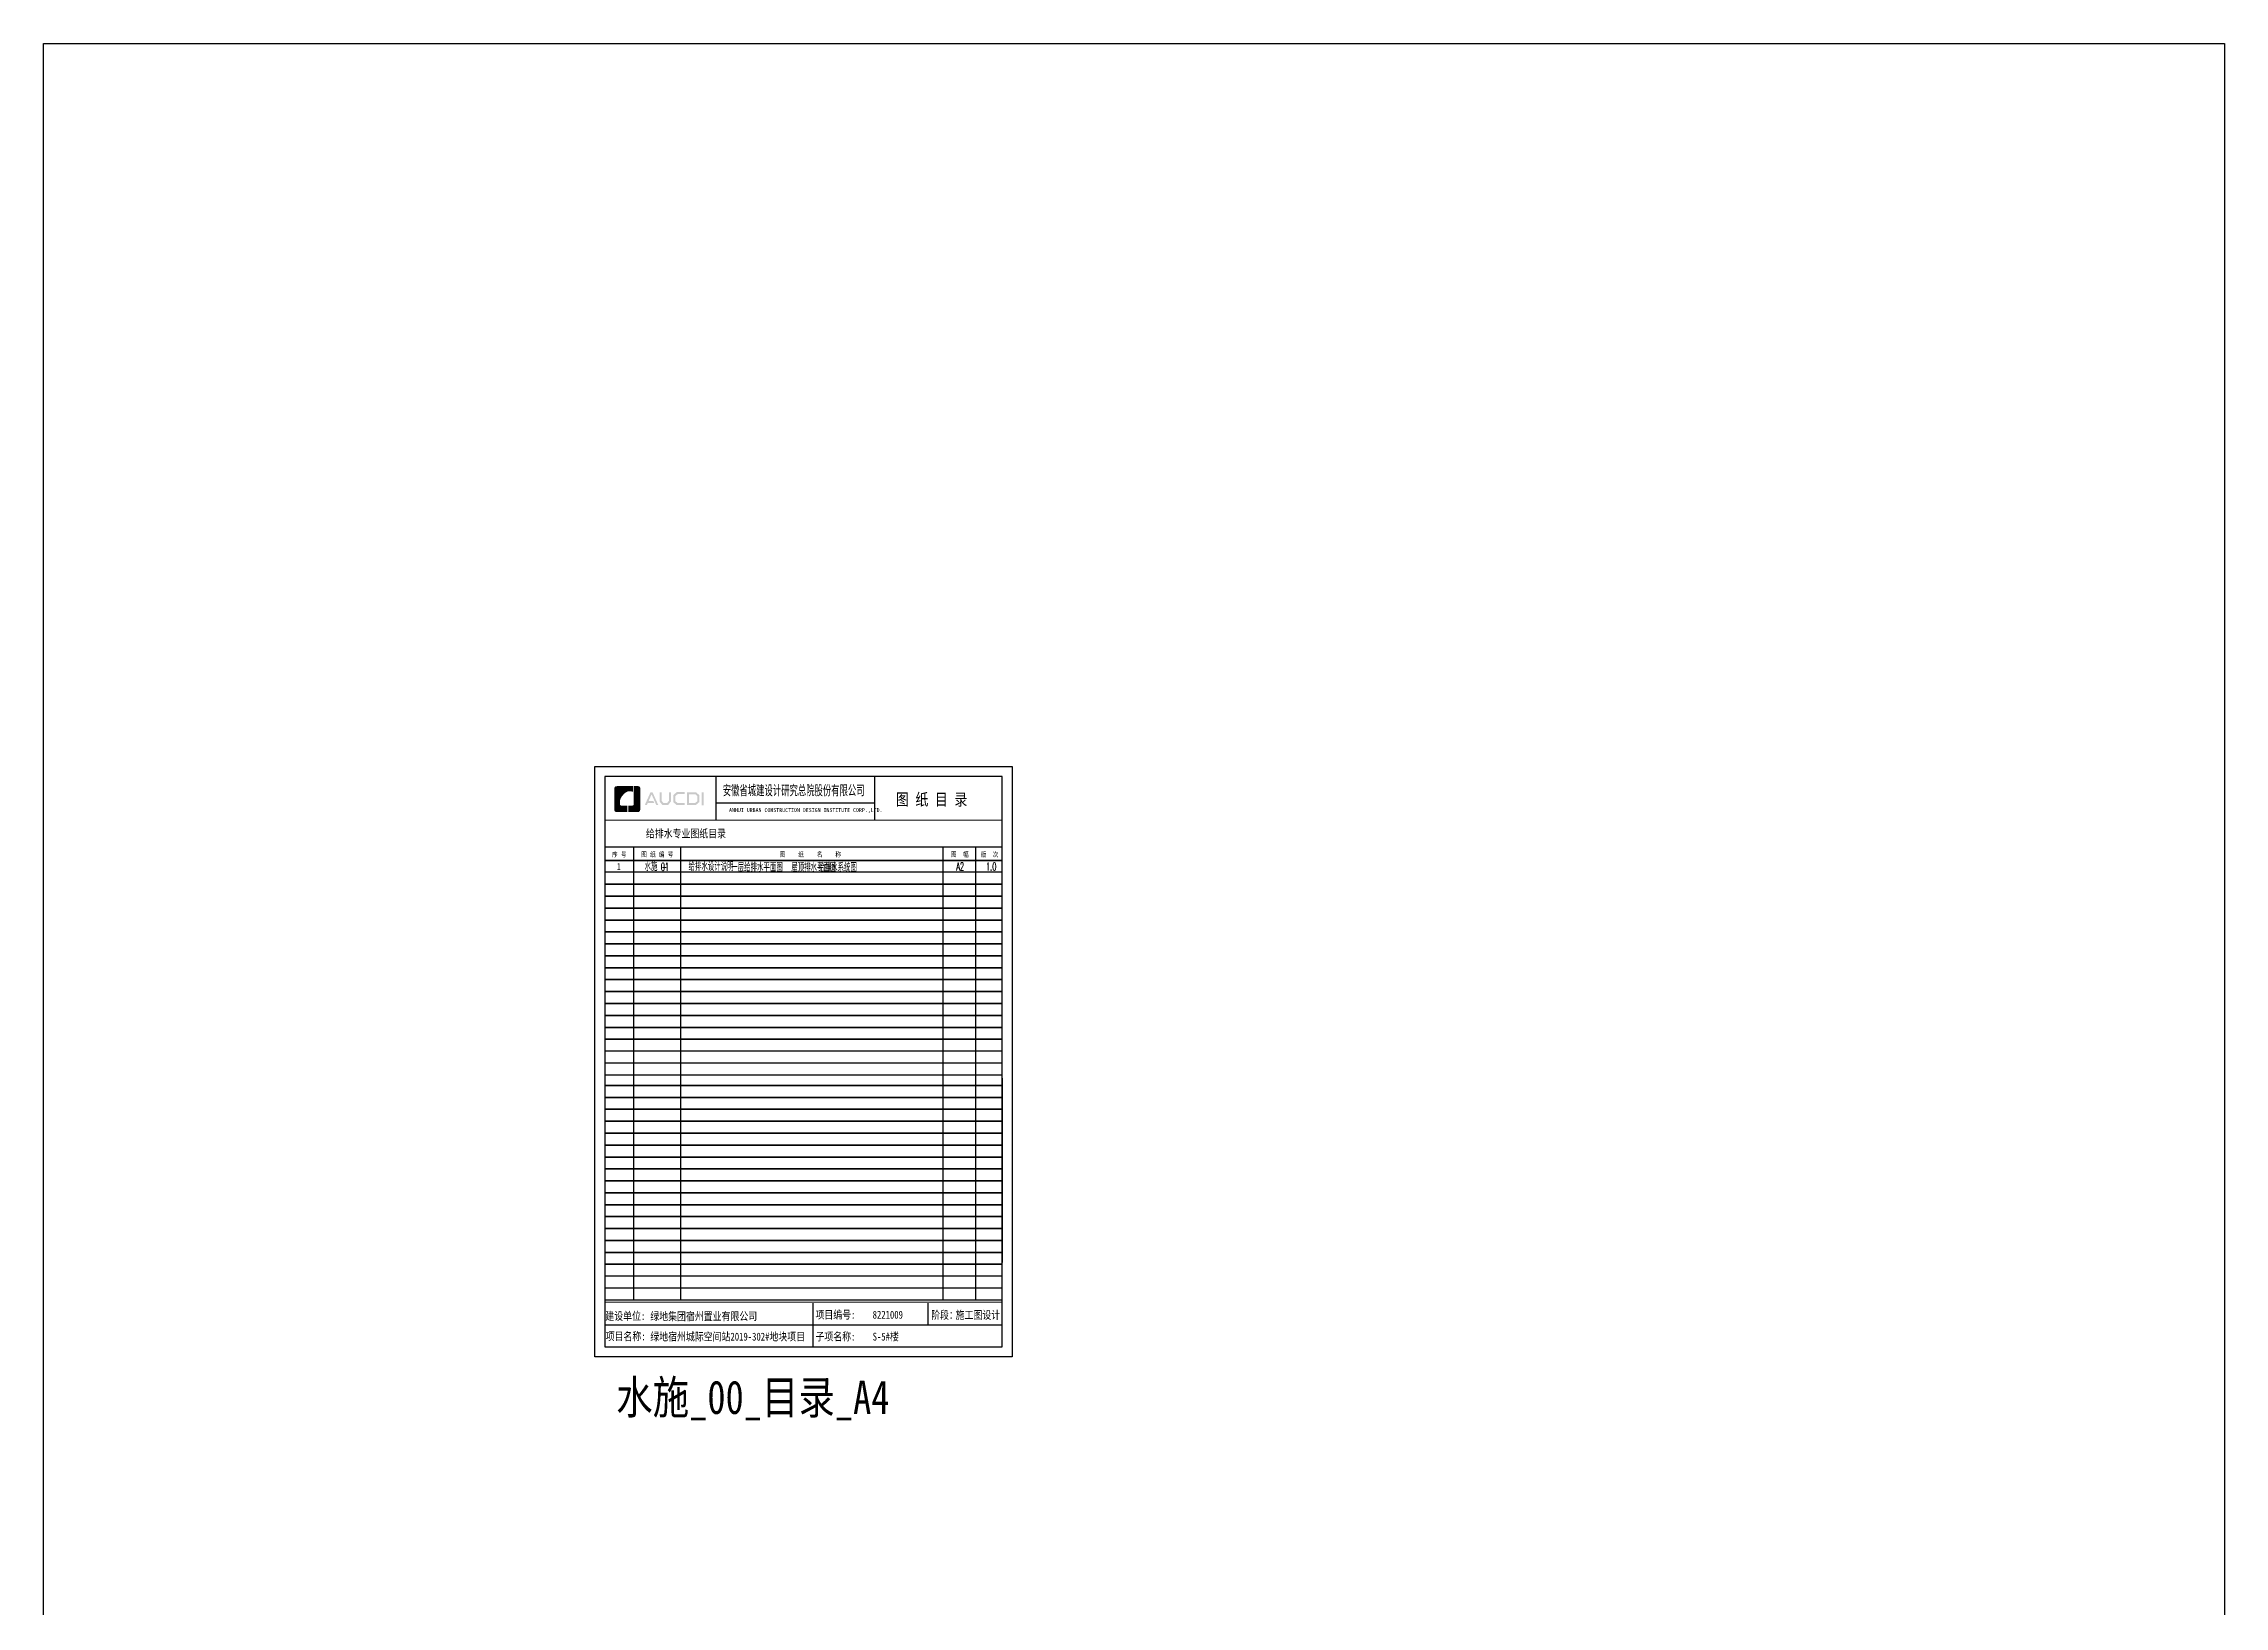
# Model space of a CAD drawing. Extents: x 806433 to 916184, y 471594 to 628865.
# Drawn here: x 806433 to 916184, y 550229 to 628865 of the extents above; entities that cross this region are included whole.
import ezdxf

# ---------------------------------------------------------------- set-up
doc = ezdxf.new("R2010")
doc.units = 0
doc.header["$LTSCALE"] = 1000
doc.header["$MEASUREMENT"] = 0
for name, color, linetype in [('C-Sheet-图框', 101, 'Continuous'), ('PUB_TEXT', 4, 'Continuous'), ('图框', 140, 'Continuous'), ('图签文字', 147, 'Continuous'), ('导图字', 7, 'Continuous'), ('看线', 251, 'Continuous')]:
    doc.layers.add(name, color=color, linetype=linetype)
doc.styles.add('_HZTXT', font='txt.shx', dxfattribs={"width": 0.8, "bigfont": 'HZTXT.shx'})
doc.styles.add('STYLE111', font='simhei.ttf', dxfattribs={"width": 0.7})
doc.styles.add('建筑图签-1', font='simhei.ttf', dxfattribs={"width": 0.7})
doc.styles.add('黑体', font='simhei.ttf')

# ---------------------------------------------------------------- blocks, each defined once
blk = doc.blocks.new('院标1')
h = blk.add_hatch(color=150)
h.dxf.hatch_style = 1
h.set_gradient(color1=(33, 113, 253), color2=(33, 113, 253), tint=1, name='INVCURVED')
edge = h.paths.add_edge_path()
edge.add_spline(control_points=[(116373, 648379), (116379, 648379), (116382, 648379), (116391, 648379), (116391, 648379), (116391, 648379), (116616, 648379), (116616, 648379), (116616, 648379), (116616, 648379), (116616, 648054), (116616, 648054), (116616, 648054), (116616, 648054), (116108, 648054), (116108, 648054), (116108, 648054), (116028, 648054), (115963, 648111), (115963, 648199), (115963, 648199), (115963, 648199), (115963, 649215), (115963, 649215), (115963, 649215), (115963, 649295), (116018, 649360), (116108, 649360), (116108, 649360), (116108, 649360), (116897, 649360), (116897, 649360), (116897, 649360), (116897, 649360), (116897, 649080), (116897, 649080), (116897, 649080), (116897, 649080), (116566, 649140), (116356, 648859), (116356, 648859), (116245, 648719), (116240, 648545), (116247, 648466), (116247, 648466), (116254, 648386), (116247, 648466), (116247, 648466), (116247, 648466), (116247, 648466), (116258, 648374), (116373, 648379)], knot_values=[0, 0, 0, 0, 0.0714286, 0.0714286, 0.0714286, 0.1071429, 0.1428571, 0.1428571, 0.1428571, 0.1785714, 0.2142857, 0.2142857, 0.2142857, 0.25, 0.2857143, 0.2857143, 0.2857143, 0.3214286, 0.3571429, 0.3571429, 0.3571429, 0.3928571, 0.4285714, 0.4285714, 0.4285714, 0.4642857, 0.5, 0.5, 0.5, 0.5357143, 0.5714286, 0.5714286, 0.5714286, 0.6071429, 0.6428571, 0.6428571, 0.6428571, 0.6785714, 0.7142857, 0.7142857, 0.7142857, 0.75, 0.7857143, 0.7857143, 0.7857143, 0.8214286, 0.8571429, 0.8571429, 0.8571429, 0.9285714, 1, 1, 1, 1], degree=3, periodic=0)
h = blk.add_hatch(color=150)
h.dxf.hatch_style = 1
h.set_gradient(color1=(33, 113, 253), color2=(33, 113, 253), tint=1, name='INVCURVED')
edge = h.paths.add_edge_path()
edge.add_spline(control_points=[(117268, 649215), (117268, 649215), (117268, 648199), (117268, 648199), (117268, 648199), (117268, 648114), (117212, 648054), (117123, 648054), (117123, 648054), (117123, 648054), (116663, 648054), (116663, 648054), (116663, 648054), (116663, 648054), (116663, 648379), (116663, 648379), (116663, 648379), (116663, 648379), (116865, 648379), (116865, 648379), (116865, 648379), (116907, 648379), (116941, 648413), (116941, 648455), (116941, 648455), (116941, 648455), (116941, 649360), (116941, 649360), (116941, 649360), (116941, 649360), (117123, 649360), (117123, 649360), (117123, 649360), (117204, 649360), (117268, 649306), (117268, 649215)], knot_values=[0, 0, 0, 0, 0.1, 0.1, 0.1, 0.15, 0.2, 0.2, 0.2, 0.25, 0.3, 0.3, 0.3, 0.35, 0.4, 0.4, 0.4, 0.45, 0.5, 0.5, 0.5, 0.55, 0.6, 0.6, 0.6, 0.65, 0.7, 0.7, 0.7, 0.75, 0.8, 0.8, 0.8, 0.9, 1, 1, 1, 1], degree=3, periodic=0)

msp = doc.modelspace()

# ---------------------------------------------------------------- hatches: boundary and pattern name
h = msp.add_hatch(color=150)
h.dxf.hatch_style = 1
h.set_gradient(color1=(33, 113, 253), color2=(33, 113, 253), tint=1, name='INVCURVED')
edge = h.paths.add_edge_path()
edge.add_spline(control_points=[(836461.3, 591361), (836461.3, 591361), (836461.3, 590345.6), (836461.3, 590345.6), (836461.3, 590345.6), (836461.3, 590260.5), (836405.7, 590200.2), (836315.9, 590200.2), (836315.9, 590200.2), (836315.9, 590200.2), (835856.2, 590200.2), (835856.2, 590200.2), (835856.2, 590200.2), (835856.2, 590200.2), (835856.2, 590525.2), (835856.2, 590525.2), (835856.2, 590525.2), (835856.2, 590525.2), (836058.5, 590525.2), (836058.5, 590525.2), (836058.5, 590525.2), (836100.4, 590525.2), (836134.3, 590559.2), (836134.3, 590600.9), (836134.3, 590600.9), (836134.3, 590600.9), (836134.3, 591506.5), (836134.3, 591506.5), (836134.3, 591506.5), (836134.3, 591506.5), (836315.9, 591506.5), (836315.9, 591506.5), (836315.9, 591506.5), (836397.6, 591506.5), (836461.3, 591452.6), (836461.3, 591361)], knot_values=[0, 0, 0, 0, 0.1, 0.1, 0.1, 0.15, 0.2, 0.2, 0.2, 0.25, 0.3, 0.3, 0.3, 0.35, 0.4, 0.4, 0.4, 0.45, 0.5, 0.5, 0.5, 0.55, 0.6, 0.6, 0.6, 0.65, 0.7, 0.7, 0.7, 0.75, 0.8, 0.8, 0.8, 0.9, 1, 1, 1, 1], degree=3, periodic=0)
at = {"layer": '图签文字'}
h = msp.add_hatch(color=4, dxfattribs=at)
h.paths.add_polyline_path([(839552.6, 591196.2), (839659.4, 591196.2), (839659.4, 590541.4), (839552.6, 590541.4)])
h.paths.add_polyline_path([(838912.8, 591097), (838912.8, 590649.9), (839219.2, 590649.9), (839324.8, 590740.6), (839324.8, 591011.4), (839222.4, 591097)], flags=16)
h.paths.add_polyline_path([(838812.4, 591197.4), (838812.4, 590549.6), (839256.4, 590549.6), (839425.2, 590694.5), (839425.2, 591058.4), (839258.9, 591197.4)])
h.paths.add_polyline_path([(838691, 591200.5), (838691, 591102.5), (838344.9, 591102.5), (838232, 591008.2), (838232, 590736.4), (838344.9, 590649.5), (838692.8, 590649.5), (838692.8, 590545.9), (838298.7, 590545.9), (838126.6, 590693.8), (838126.6, 591058.1), (838295, 591200.5)])
h.paths.add_polyline_path([(837430.5, 591199), (837533, 591199), (837533, 590764.9), (837629.9, 590653.2), (837808.9, 590653.2), (837905.8, 590764.9), (837905.8, 591199), (838002.8, 591199), (838002.8, 590733.3), (837863, 590548.8), (837575.9, 590548.8), (837430.5, 590735.1)])
h.paths.add_polyline_path([(836978.4, 591197.8), (837077.9, 591197.8), (837368.5, 590548.2), (837270.2, 590548.2), (837031, 591087.2), (836882.1, 590757.2), (837113, 590757.2), (837164.4, 590659.3), (836840.6, 590659.3), (836790.8, 590546.4), (836686.1, 590546.4)])

# ---------------------------------------------------------------- linework, layer by layer
msp.add_line((854681.5, 576816.1), (854681.5, 567541.1))
at = {"layer": '图框'}
for p, q in [((834681.5, 591990.9), (834681.5, 563290.9)), ((854681.5, 591990.9), (834681.5, 591990.9)), ((840274.8, 589790.9), (840274.8, 591990.9)), ((848265.6, 589790.9), (848265.6, 591990.9)), ((854681.5, 563290.9), (854681.5, 591990.9)), ((848244.5, 590653), (840274.8, 590653)), ((834681.5, 588440.9), (834681.5, 564440.9)), ((834681.5, 588440.9), (834681.5, 568640.9)), ((834681.5, 588440.9), (854681.5, 588440.9)), ((836125.7, 588440.9), (836125.7, 565640.9)), ((838482.9, 588440.9), (838482.9, 565640.9)), ((851693.1, 588440.9), (851693.1, 565640.9)), ((853327.3, 588440.9), (853327.3, 565640.9)), ((854681.5, 587765.9), (834681.5, 587765.9)), ((854681.5, 587765.9), (834681.5, 587765.9)), ((834681.5, 587765.9), (854681.5, 587765.9)), ((834681.5, 587765.9), (854681.5, 587765.9)), ((854681.5, 587165.9), (834681.5, 587165.9)), ((854681.5, 586565.9), (834681.5, 586565.9)), ((834681.5, 586565.9), (854681.5, 586565.9)), ((834681.5, 586565.9), (854681.5, 586565.9)), ((854681.5, 586565.9), (834681.5, 586565.9)), ((854681.5, 585965.9), (834681.5, 585965.9)), ((854681.5, 585965.9), (834681.5, 585965.9)), ((834681.5, 585965.9), (854681.5, 585965.9)), ((854681.5, 585365.9), (834681.5, 585365.9)), ((854681.5, 585365.9), (834681.5, 585365.9)), ((834681.5, 585365.9), (854681.5, 585365.9)), ((834681.5, 585365.9), (854681.5, 585365.9)), ((854681.5, 584765.9), (834681.5, 584765.9)), ((854681.5, 584765.9), (834681.5, 584765.9)), ((854681.5, 584765.9), (834681.5, 584765.9)), ((854681.5, 584765.9), (834681.5, 584765.9)), ((834681.5, 584765.9), (854681.5, 584765.9)), ((834681.5, 584765.9), (854681.5, 584765.9)), ((854681.5, 584165.9), (834681.5, 584165.9)), ((834681.5, 584165.9), (854681.5, 584165.9)), ((834681.5, 584165.9), (854681.5, 584165.9)), ((854681.5, 584165.9), (834681.5, 584165.9)), ((854681.5, 583565.9), (834681.5, 583565.9)), ((854681.5, 583565.9), (834681.5, 583565.9)), ((834681.5, 583565.9), (854681.5, 583565.9)), ((834681.5, 583565.9), (854681.5, 583565.9)), ((854681.5, 582965.9), (834681.5, 582965.9)), ((854681.5, 582965.9), (834681.5, 582965.9)), ((834681.5, 582965.9), (854681.5, 582965.9)), ((834681.5, 582965.9), (854681.5, 582965.9)), ((854681.5, 582365.9), (834681.5, 582365.9)), ((854681.5, 582365.9), (834681.5, 582365.9)), ((854681.5, 582365.9), (834681.5, 582365.9)), ((854681.5, 582365.9), (834681.5, 582365.9)), ((834681.5, 582365.9), (854681.5, 582365.9)), ((834681.5, 582365.9), (854681.5, 582365.9)), ((854681.5, 581765.9), (834681.5, 581765.9)), ((834681.5, 581765.9), (854681.5, 581765.9)), ((834681.5, 581765.9), (854681.5, 581765.9)), ((854681.5, 581765.9), (834681.5, 581765.9)), ((854681.5, 581165.9), (834681.5, 581165.9)), ((854681.5, 581165.9), (834681.5, 581165.9)), ((834681.5, 581165.9), (854681.5, 581165.9)), ((834681.5, 581165.9), (854681.5, 581165.9)), ((854681.5, 580565.9), (834681.5, 580565.9)), ((854681.5, 580565.9), (834681.5, 580565.9)), ((834681.5, 580565.9), (854681.5, 580565.9)), ((834681.5, 580565.9), (854681.5, 580565.9)), ((854681.5, 579965.9), (834681.5, 579965.9)), ((854681.5, 579965.9), (834681.5, 579965.9)), ((854681.5, 579965.9), (834681.5, 579965.9)), ((854681.5, 579965.9), (834681.5, 579965.9)), ((834681.5, 579965.9), (854681.5, 579965.9)), ((834681.5, 579965.9), (854681.5, 579965.9)), ((854681.5, 579365.9), (834681.5, 579365.9)), ((834681.5, 579365.9), (854681.5, 579365.9)), ((834681.5, 579365.9), (854681.5, 579365.9)), ((854681.5, 579365.9), (834681.5, 579365.9)), ((854681.5, 578765.9), (834681.5, 578765.9)), ((854681.5, 578765.9), (834681.5, 578765.9)), ((834681.5, 578765.9), (854681.5, 578765.9)), ((834681.5, 578765.9), (854681.5, 578765.9)), ((854681.5, 578165.9), (834681.5, 578165.9)), ((854681.5, 577565.9), (834681.5, 577565.9)), ((854681.5, 576965.9), (834681.5, 576965.9)), ((854681.5, 576440.9), (834681.5, 576440.9)), ((834681.5, 576440.9), (854681.5, 576440.9)), ((834681.5, 576440.9), (854681.5, 576440.9)), ((854681.5, 576440.9), (834681.5, 576440.9)), ((854681.5, 575840.9), (834681.5, 575840.9)), ((854681.5, 575840.9), (834681.5, 575840.9)), ((834681.5, 575840.9), (854681.5, 575840.9)), ((834681.5, 575840.9), (854681.5, 575840.9)), ((854681.5, 575240.9), (834681.5, 575240.9)), ((854681.5, 575240.9), (834681.5, 575240.9)), ((834681.5, 575240.9), (854681.5, 575240.9)), ((834681.5, 575240.9), (854681.5, 575240.9)), ((854681.5, 574640.9), (834681.5, 574640.9)), ((854681.5, 574640.9), (834681.5, 574640.9)), ((854681.5, 574640.9), (834681.5, 574640.9)), ((854681.5, 574640.9), (834681.5, 574640.9)), ((834681.5, 574640.9), (854681.5, 574640.9)), ((834681.5, 574640.9), (854681.5, 574640.9)), ((854681.5, 574040.9), (834681.5, 574040.9)), ((834681.5, 574040.9), (854681.5, 574040.9)), ((834681.5, 574040.9), (854681.5, 574040.9)), ((854681.5, 574040.9), (834681.5, 574040.9)), ((854681.5, 573440.9), (834681.5, 573440.9)), ((854681.5, 573440.9), (834681.5, 573440.9)), ((834681.5, 573440.9), (854681.5, 573440.9)), ((834681.5, 573440.9), (854681.5, 573440.9)), ((854681.5, 572840.9), (834681.5, 572840.9)), ((854681.5, 572840.9), (834681.5, 572840.9)), ((834681.5, 572840.9), (854681.5, 572840.9)), ((834681.5, 572840.9), (854681.5, 572840.9)), ((854681.5, 572240.9), (834681.5, 572240.9)), ((854681.5, 572240.9), (834681.5, 572240.9)), ((854681.5, 572240.9), (834681.5, 572240.9)), ((854681.5, 572240.9), (834681.5, 572240.9)), ((834681.5, 572240.9), (854681.5, 572240.9)), ((834681.5, 572240.9), (854681.5, 572240.9)), ((854681.5, 571640.9), (834681.5, 571640.9)), ((834681.5, 571640.9), (854681.5, 571640.9)), ((834681.5, 571640.9), (854681.5, 571640.9)), ((854681.5, 571640.9), (834681.5, 571640.9)), ((854681.5, 571040.9), (834681.5, 571040.9)), ((854681.5, 571040.9), (834681.5, 571040.9)), ((834681.5, 571040.9), (854681.5, 571040.9)), ((834681.5, 571040.9), (854681.5, 571040.9)), ((854681.5, 570440.9), (834681.5, 570440.9)), ((854681.5, 570440.9), (834681.5, 570440.9)), ((834681.5, 570440.9), (854681.5, 570440.9)), ((834681.5, 570440.9), (854681.5, 570440.9)), ((854681.5, 569840.9), (834681.5, 569840.9)), ((854681.5, 569840.9), (834681.5, 569840.9)), ((854681.5, 569840.9), (834681.5, 569840.9)), ((854681.5, 569840.9), (834681.5, 569840.9)), ((834681.5, 569840.9), (854681.5, 569840.9)), ((834681.5, 569840.9), (854681.5, 569840.9)), ((854681.5, 569240.9), (834681.5, 569240.9)), ((834681.5, 569240.9), (854681.5, 569240.9)), ((834681.5, 569240.9), (854681.5, 569240.9)), ((854681.5, 569240.9), (834681.5, 569240.9)), ((854681.5, 568640.9), (834681.5, 568640.9)), ((854681.5, 568640.9), (834681.5, 568640.9)), ((834681.5, 568640.9), (854681.5, 568640.9)), ((834681.5, 568640.9), (854681.5, 568640.9)), ((854681.5, 568040.9), (834681.5, 568040.9)), ((854681.5, 568040.9), (834681.5, 568040.9)), ((854681.5, 568040.9), (834681.5, 568040.9)), ((854681.5, 568040.9), (834681.5, 568040.9)), ((834681.5, 568040.9), (854681.5, 568040.9)), ((834681.5, 568040.9), (854681.5, 568040.9)), ((854681.5, 567440.9), (834681.5, 567440.9)), ((834681.5, 567440.9), (854681.5, 567440.9)), ((854681.5, 567440.9), (834681.5, 567440.9)), ((834681.5, 567440.9), (854681.5, 567440.9)), ((854681.5, 566840.9), (834681.5, 566840.9)), ((854681.5, 566240.9), (834681.5, 566240.9)), ((854681.5, 565640.9), (834681.5, 565640.9)), ((845151.9, 565490.9), (845151.9, 563290.9)), ((850926.3, 565490.9), (850926.3, 564391.1)), ((834681.5, 564389.9), (854681.5, 564391.4)), ((834681.5, 563290.9), (854681.5, 563290.9))]:
    msp.add_line(p, q, dxfattribs=at)
for points in [[(855181.5, 592490.9), (855181.5, 562790.9), (834181.5, 562790.9), (834181.5, 592490.9)], [(855181.5, 592490.9), (855181.5, 562790.9), (834181.5, 562790.9), (834181.5, 592490.9)], [(834681.5, 563290.9), (854681.5, 563290.9), (854681.5, 591990.9), (834681.5, 591990.9)]]:
    msp.add_lwpolyline(points, close=True, dxfattribs=at)
at = {"layer": '图框', "const_width": 56.2}
for points in [[(834681.5, 589790.9), (854681.5, 589790.9)], [(834681.5, 565541.1), (854681.5, 565541.1)]]:
    msp.add_lwpolyline(points, dxfattribs=at)
at = {"layer": '看线'}
msp.add_lwpolyline([(806433.2, 628864.9), (916184.4, 628864.9), (916184.4, 471594), (806433.2, 471594)], close=True, dxfattribs=at)

# ---------------------------------------------------------------- block references
msp.add_blockref('院标1', (719191.1, -57857.3))

# ---------------------------------------------------------------- texts
at = {"layer": 'C-Sheet-图框', "color": 7, "linetype": 'Continuous', "style": 'STYLE111', "width": 0.7}
msp.add_text('1', height=350, dxfattribs=at).set_placement((835279.1, 587284.8))
at = {"layer": 'PUB_TEXT', "linetype": 'Continuous', "style": '_HZTXT', "width": 0.6}
for s, p in [('水施 - ', (836678.1, 587243.2)), ('01', (837496.1, 587243.2))]:
    msp.add_text(s, height=400, dxfattribs=at).set_placement(p)
at = {"layer": 'PUB_TEXT', "color": 7, "linetype": 'Continuous', "style": '_HZTXT', "width": 0.6}
for s, p in [('给排水设计说明', (838890.1, 587245.5)), ('一层给排水平面图  屋顶排水平面图', (841040.3, 587198.6)), ('给排水系统图', (845418.3, 587194.4)), ('A2', (852364.1, 587255))]:
    msp.add_text(s, height=400, dxfattribs=at).set_placement(p)
at = {"layer": 'PUB_TEXT', "color": 1, "linetype": 'Continuous', "style": '_HZTXT', "width": 0.6}
msp.add_text('1.0', height=400, dxfattribs=at).set_placement((853863.6, 587255))
at = {"layer": '图签文字', "color": 7, "style": '建筑图签-1'}
for s, height, width, p in [('安徽省城建设计研究总院股份有限公司', 500, 0.6, (840612.1, 591045.4)), ('图 纸 目 录', 600, 0.8, (849324.4, 590531.3)), ('给排水专业图纸目录', 400, 0.8, (836743.6, 588916.5)), ('序 号', 250, 0.8, (835043.9, 587942.1)), ('图 纸 编 号', 250, 0.8, (836511.6, 587942.1)), ('图    纸    名    称', 250, 0.8, (843478.6, 587942.1)), ('图  幅', 250, 0.8, (852097.2, 587942.1)), ('版  次', 250, 0.8, (853593.7, 587942.1)), (' 建设单位: ', 400, 0.8, (834485.2, 564639.9)), ('项目编号:', 400, 0.8, (845279.4, 564704.9)), ('阶段：', 400, 0.8, (851099, 564692.5)), ('项目名称:', 400, 0.8, (834718.8, 563617.5)), ('子项名称:', 400, 0.8, (845279.4, 563605.1))]:
    msp.add_text(s, height=height, dxfattribs=dict(at, width=width)).set_placement(p)
at = {"layer": '图签文字', "color": 7, "linetype": 'Continuous', "style": '建筑图签-1', "width": 0.91}
msp.add_text('ANHUI URBAN CONSTRUCTION DESIGN INSTITUTE CORP.,LTD.', height=200, dxfattribs=at).set_placement((840928.2, 590198.9))
at = {"layer": '图签文字', "color": 6, "style": '建筑图签-1', "width": 0.8}
for s, p in [('绿地集团宿州置业有限公司', (836968.1, 564624.8)), ('8221009', (848155.8, 564704.9)), ('施工图设计', (852331.7, 564692.5)), ('绿地宿州城际空间站2019-302#地块项目', (836968.1, 563602.2))]:
    msp.add_text(s, height=400, dxfattribs=at).set_placement(p)
at = {"layer": '图签文字', "color": 2, "style": '建筑图签-1', "width": 0.8}
msp.add_text('S-5#楼', height=400, dxfattribs=at).set_placement((848155.8, 563604.9))
at = {"layer": '导图字', "color": 1, "style": '黑体', "width": 0.8}
msp.add_text('水施_00_目录_A4', height=1682.363, dxfattribs=at).set_placement((835250.2, 559912.1))

doc.saveas('drawing.dxf')
